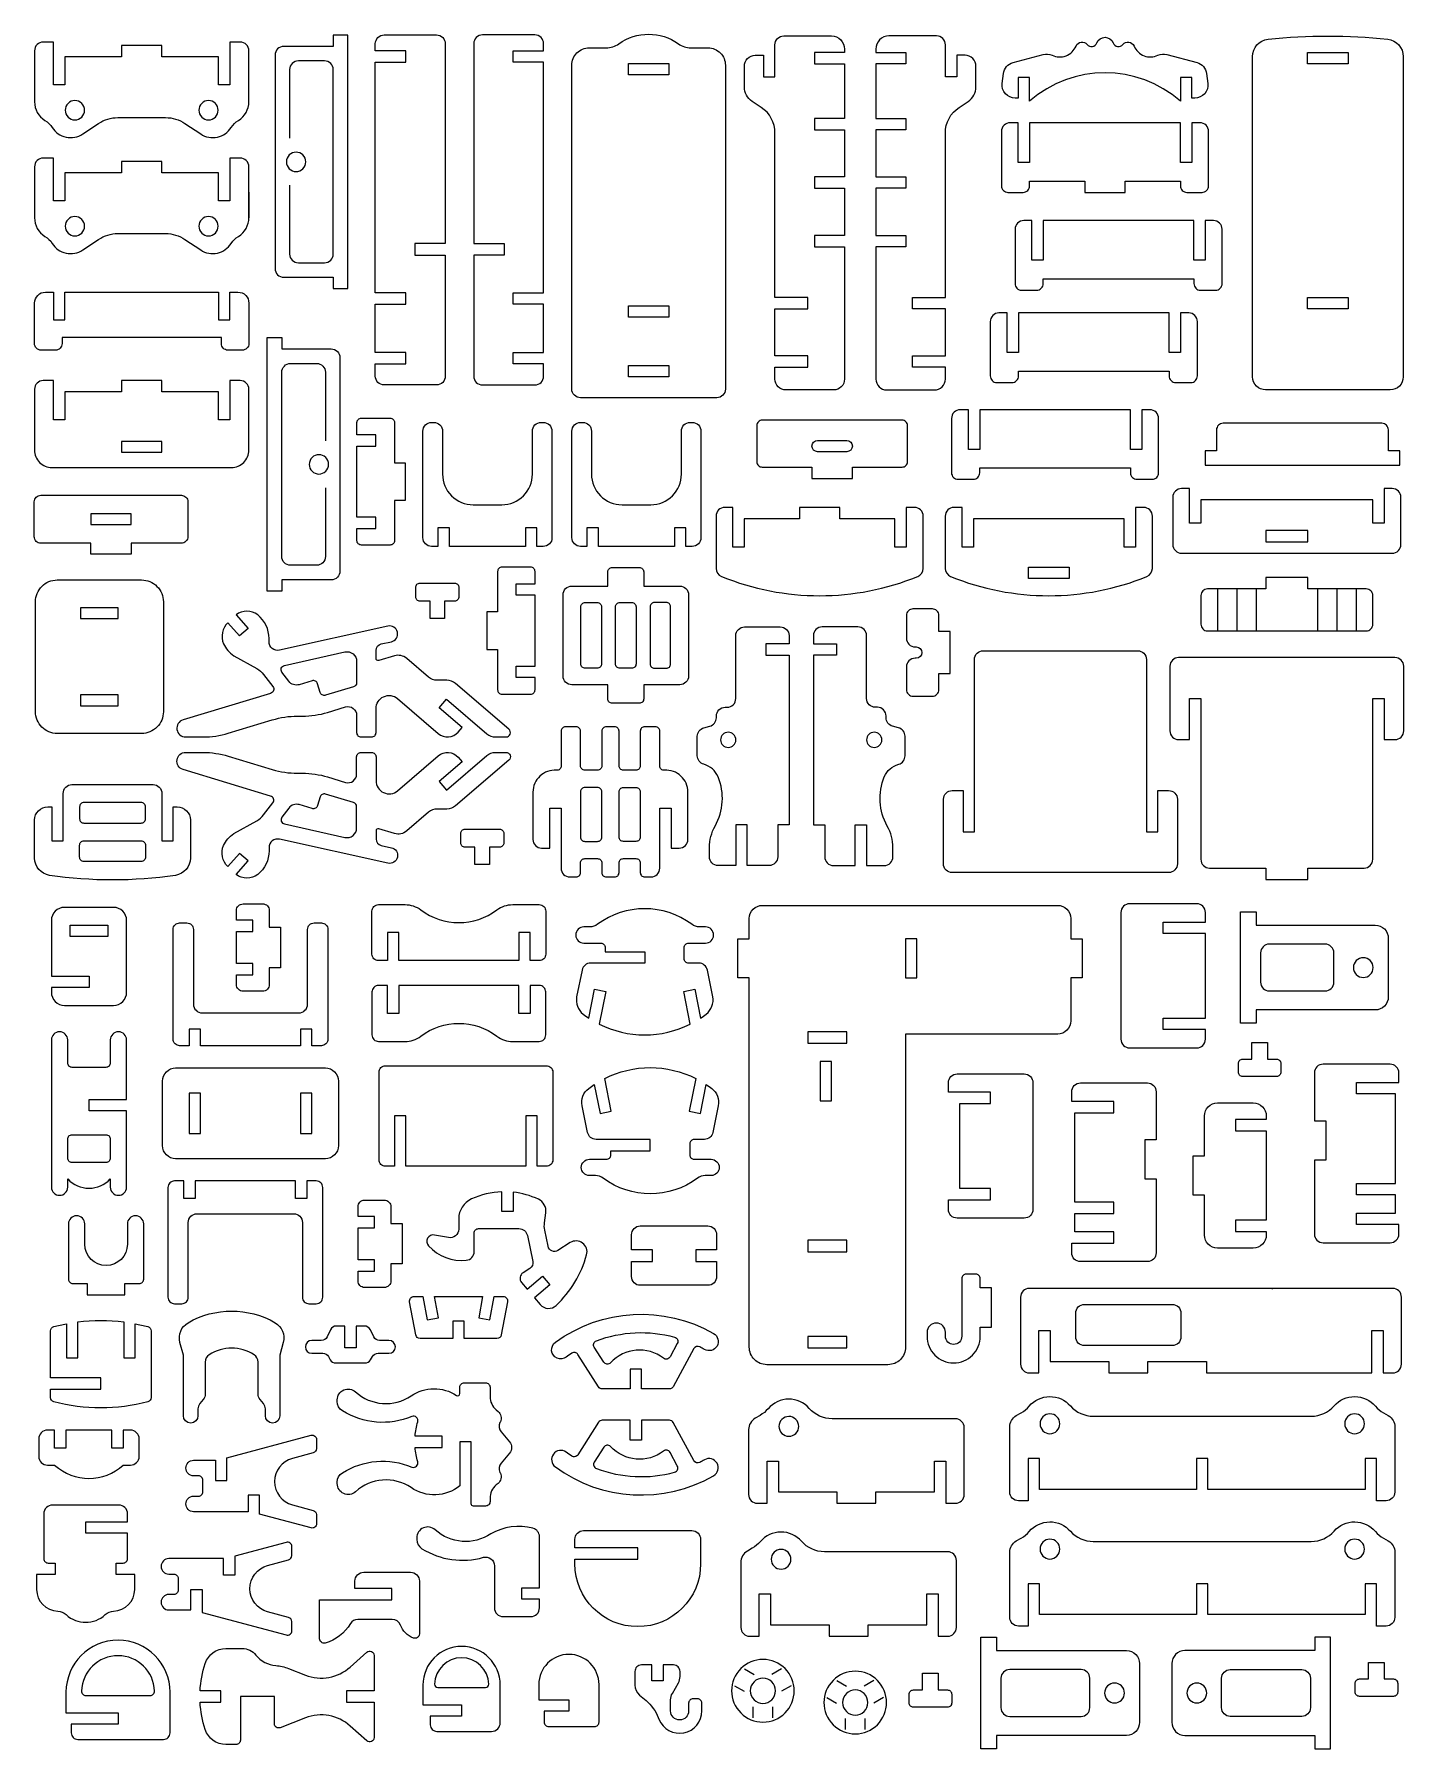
# Model space of a CAD drawing. Extents: x 658.3 to 688.5, y 0.5 to 38.3.
import ezdxf

# ---------------------------------------------------------------- set-up
doc = ezdxf.new("R2010")
doc.units = 0
doc.header["$MEASUREMENT"] = 0
doc.layers.get('DEFPOINTS').update_dxf_attribs({"color": 1, "linetype": 'CONTINUOUS'})
doc.layers.add('KONTUR', color=20, linetype='CONTINUOUS')

msp = doc.modelspace()

# ---------------------------------------------------------------- linework, layer by layer
at = {"layer": 'DEFPOINTS'}
msp.add_lwpolyline([(658.712, 28.742), (662.67, 28.742, 0.414214), (663.054, 29.127), (663.054, 30.467, 0.414214), (662.862, 30.66), (662.635, 30.66), (662.635, 29.797), (662.385, 29.797), (662.385, 30.41), (661.135, 30.41), (661.135, 30.66), (660.247, 30.66), (660.247, 30.41), (658.997, 30.41), (658.997, 29.797), (658.747, 29.797), (658.747, 30.66), (658.519, 30.66, 0.414214), (658.327, 30.467), (658.327, 29.127, 0.414214)], format="xyb", close=True, dxfattribs=at)
at = {"layer": 'KONTUR'}
for points in [[(663.632, 37.834), (663.632, 33.129, 0.414214), (663.825, 32.936), (664.915, 32.936), (664.915, 32.686), (665.236, 32.686), (665.236, 38.277), (664.915, 38.277), (664.915, 38.027), (663.825, 38.027, 0.414214)], [(665.843, 32.591), (665.843, 37.681), (666.512, 37.681), (666.512, 37.931), (665.843, 37.931), (665.843, 38.086, -0.414214), (666.036, 38.278), (667.193, 38.278, -0.414214), (667.385, 38.086), (667.385, 33.678), (666.716, 33.678), (666.716, 33.428), (667.385, 33.428), (667.385, 30.756, -0.414214), (667.193, 30.564), (666.036, 30.564, -0.414214), (665.843, 30.756), (665.843, 31.027), (666.512, 31.027), (666.512, 31.277), (665.843, 31.277), (665.843, 32.341), (666.512, 32.341), (666.512, 32.591)], [(669.554, 32.591), (669.554, 37.681), (668.885, 37.681), (668.885, 37.931), (669.554, 37.931), (669.554, 38.086, 0.414214), (669.362, 38.278), (668.205, 38.278, 0.414214), (668.012, 38.086), (668.012, 33.678), (668.681, 33.678), (668.681, 33.428), (668.012, 33.428), (668.012, 30.756, 0.414214), (668.205, 30.564), (669.362, 30.564, 0.414214), (669.554, 30.756), (669.554, 31.027), (668.885, 31.027), (668.885, 31.277), (669.554, 31.277), (669.554, 32.341), (668.885, 32.341), (668.885, 32.591)], [(670.368, 30.282, -0.414214), (670.175, 30.474), (670.175, 37.612, -0.414214), (670.56, 37.996), (670.934, 37.996, 0.155074), (671.212, 38.085, -0.31779), (672.527, 38.085, 0.155074), (672.804, 37.996), (673.179, 37.996, -0.414214), (673.563, 37.612), (673.563, 30.474, -0.414214), (673.371, 30.282)], [(674.407, 37.83), (674.406, 37.357), (674.656, 37.357), (674.656, 38.063, -0.414214), (674.849, 38.256), (675.902, 38.256, -0.414214), (676.19, 37.967), (676.19, 37.889), (675.531, 37.889), (675.531, 37.639), (676.19, 37.639), (676.19, 36.438), (675.531, 36.438), (675.531, 36.188), (676.19, 36.188), (676.19, 35.15), (675.531, 35.15), (675.531, 34.9), (676.19, 34.9), (676.19, 33.861), (675.531, 33.861), (675.531, 33.611), (676.19, 33.611), (676.19, 30.694, -0.414214), (675.95, 30.454), (674.897, 30.454, -0.414214), (674.656, 30.694), (674.656, 30.957), (675.379, 30.957), (675.379, 31.207), (674.656, 31.207), (674.656, 32.241), (675.379, 32.241), (675.379, 32.491), (674.656, 32.491), (674.656, 36.12, 0.252072), (674.354, 36.682), (674.155, 36.814, -0.252072), (673.982, 37.135), (673.982, 37.59, -0.414214), (674.222, 37.83)], [(678.664, 37.83), (678.665, 37.357), (678.415, 37.357), (678.415, 38.063, 0.414214), (678.222, 38.256), (677.169, 38.256, 0.414214), (676.881, 37.967), (676.881, 37.889), (677.54, 37.889), (677.54, 37.639), (676.881, 37.639), (676.881, 36.438), (677.54, 36.438), (677.54, 36.188), (676.881, 36.188), (676.881, 35.15), (677.54, 35.15), (677.54, 34.9), (676.881, 34.9), (676.881, 33.861), (677.54, 33.861), (677.54, 33.611), (676.881, 33.611), (676.881, 30.694, 0.414214), (677.121, 30.454), (678.174, 30.454, 0.414214), (678.415, 30.694), (678.415, 30.957), (677.692, 30.957), (677.692, 31.207), (678.415, 31.207), (678.415, 32.241), (677.692, 32.241), (677.692, 32.491), (678.415, 32.491), (678.415, 36.12, -0.252072), (678.717, 36.682), (678.916, 36.814, 0.252072), (679.089, 37.135), (679.089, 37.59, 0.414214), (678.849, 37.83)], [(681.756, 38.103, -0.687577), (682.115, 38.103, 0.578369), (682.329, 38.069, -0.567962), (682.575, 38.034, 0.425793), (683.103, 37.83, -0.176453), (683.3, 37.847), (683.964, 37.669, -0.304748), (684.175, 37.427), (684.203, 37.211, -0.451549), (683.917, 36.886), (683.847, 36.886), (683.847, 37.34), (683.597, 37.34), (683.597, 36.82, 0.37485), (680.273, 36.82), (680.273, 37.34), (680.023, 37.34), (680.023, 36.886), (679.954, 36.886, -0.451549), (679.667, 37.211), (679.695, 37.427, -0.304748), (679.906, 37.669), (680.57, 37.847, -0.176453), (680.767, 37.83, 0.425793), (681.296, 38.034, -0.567962), (681.541, 38.069, 0.578369)], [(685.477, 30.454, -0.414214), (685.188, 30.742), (685.188, 37.801, -0.382343), (685.531, 38.183, -0.055069), (688.169, 38.183, -0.382343), (688.511, 37.801), (688.511, 30.742, -0.414214), (688.223, 30.454)], [(661.643, 36.328), (661.992, 36.096, 0.422185), (662.665, 36.24, -0.11659), (662.823, 36.395, 0.261966), (663.054, 36.806), (663.054, 37.929, 0.414214), (662.862, 38.122), (662.635, 38.122), (662.635, 37.182), (662.385, 37.182), (662.385, 37.794), (661.135, 37.794), (661.135, 38.044), (660.247, 38.044), (660.247, 37.794), (658.997, 37.794), (658.997, 37.182), (658.747, 37.182), (658.747, 38.122), (658.519, 38.122, 0.414214), (658.327, 37.929), (658.327, 36.806, 0.261966), (658.558, 36.395, -0.11659), (658.716, 36.24, 0.422185), (659.39, 36.096), (659.738, 36.328, -0.147995), (660.165, 36.457), (661.217, 36.457, -0.147995)], [(659.217, 36.833, 0.414214), (659.004, 36.619, 0.414214), (659.217, 36.406, 0.414214), (659.431, 36.619, 0.414214)], [(662.164, 36.833, 0.414214), (661.951, 36.619, 0.414214), (662.164, 36.406, 0.414214), (662.377, 36.619, 0.414214)], [(680.023, 35.469), (680.023, 36.343), (679.844, 36.343, 0.414214), (679.651, 36.151), (679.651, 34.953, 0.414214), (679.795, 34.809), (680.129, 34.809, 0.414214), (680.273, 34.953), (680.273, 35.059), (681.489, 35.059), (681.489, 34.809), (682.381, 34.809), (682.381, 35.059), (683.597, 35.059), (683.597, 34.953, 0.414214), (683.741, 34.809), (684.075, 34.809, 0.414214), (684.219, 34.953), (684.219, 36.151, 0.414214), (684.027, 36.343), (683.847, 36.343), (683.847, 35.469), (683.597, 35.469), (683.597, 36.343), (680.273, 36.343), (680.273, 35.469)], [(661.643, 33.772), (661.992, 33.539, 0.422185), (662.665, 33.684, -0.11659), (662.823, 33.839, 0.261966), (663.054, 34.25), (663.054, 35.373, 0.414214), (662.862, 35.565), (662.635, 35.565), (662.635, 34.625), (662.385, 34.625), (662.385, 35.238), (661.135, 35.238), (661.135, 35.488), (660.247, 35.488), (660.247, 35.238), (658.997, 35.238), (658.997, 34.625), (658.747, 34.625), (658.747, 35.565), (658.519, 35.565, 0.414214), (658.327, 35.373), (658.327, 34.25, 0.261966), (658.558, 33.839, -0.11659), (658.716, 33.684, 0.422185), (659.39, 33.539), (659.738, 33.772, -0.147995), (660.165, 33.901), (661.217, 33.901, -0.147995)], [(664.095, 35.695, 0.414214), (663.882, 35.482, 0.414214), (664.095, 35.268, 0.414214), (664.309, 35.482, 0.414214)], [(659.217, 34.276, 0.414214), (659.004, 34.063, 0.414214), (659.217, 33.85, 0.414214), (659.431, 34.063, 0.414214)], [(662.164, 34.276, 0.414214), (661.951, 34.063, 0.414214), (662.164, 33.85, 0.414214), (662.377, 34.063, 0.414214)], [(680.323, 33.312), (680.323, 34.186), (680.143, 34.186, 0.414214), (679.95, 33.994), (679.95, 32.797, 0.414214), (680.095, 32.652), (680.428, 32.652, 0.414214), (680.573, 32.797), (680.573, 32.902), (683.896, 32.902), (683.896, 32.797, 0.414214), (684.04, 32.652), (684.374, 32.652, 0.414214), (684.518, 32.797), (684.518, 33.994, 0.414214), (684.326, 34.186), (684.146, 34.186), (684.146, 33.312), (683.896, 33.312), (683.896, 34.186), (680.573, 34.186), (680.573, 33.312)], [(658.79, 31.33), (658.471, 31.33, -0.414214), (658.327, 31.475), (658.327, 32.368, -0.414214), (658.567, 32.609), (658.747, 32.609), (658.747, 31.996), (658.997, 31.996), (658.997, 32.609), (662.385, 32.609), (662.385, 31.996), (662.635, 31.996), (662.635, 32.609), (662.814, 32.609, -0.414214), (663.054, 32.368), (663.054, 31.475, -0.414214), (662.91, 31.33), (662.591, 31.33, -0.414214), (662.447, 31.475), (662.447, 31.607), (658.934, 31.607), (658.934, 31.475, -0.414214)], [(679.777, 31.276), (679.777, 32.15), (679.597, 32.15, 0.414214), (679.405, 31.958), (679.405, 30.761, 0.414214), (679.549, 30.616), (679.883, 30.616, 0.414214), (680.027, 30.761), (680.027, 30.866), (683.35, 30.866), (683.35, 30.761, 0.414214), (683.494, 30.616), (683.828, 30.616, 0.414214), (683.973, 30.761), (683.973, 31.958, 0.414214), (683.78, 32.15), (683.6, 32.15), (683.6, 31.276), (683.35, 31.276), (683.35, 32.15), (680.027, 32.15), (680.027, 31.276)], [(665.062, 31.165), (665.062, 26.46, -0.414214), (664.87, 26.267), (663.78, 26.267), (663.78, 26.017), (663.459, 26.017), (663.459, 31.608), (663.78, 31.608), (663.78, 31.358), (664.87, 31.358, -0.414214)], [(678.922, 29.143), (678.922, 30.018), (678.742, 30.018, 0.414214), (678.55, 29.825), (678.55, 28.628, 0.414214), (678.694, 28.484), (679.028, 28.484, 0.414214), (679.172, 28.628), (679.172, 28.734), (682.495, 28.734), (682.495, 28.628, 0.414214), (682.64, 28.484), (682.974, 28.484, 0.414214), (683.118, 28.628), (683.118, 29.825, 0.414214), (682.925, 30.018), (682.745, 30.018), (682.745, 29.143), (682.495, 29.143), (682.495, 30.018), (679.172, 30.018), (679.172, 29.143)], [(665.438, 29.215), (665.851, 29.215), (665.851, 29.465), (665.438, 29.465), (665.438, 29.736, -0.414214), (665.535, 29.832), (666.168, 29.832, -0.414214), (666.264, 29.736), (666.264, 28.849), (666.502, 28.849), (666.502, 28.017), (666.264, 28.017), (666.264, 27.13, -0.414214), (666.168, 27.034), (665.535, 27.034, -0.414214), (665.438, 27.13), (665.438, 27.401), (665.851, 27.401), (665.851, 27.651), (665.438, 27.651)], [(666.893, 29.547, -0.414214), (667.085, 29.739), (667.133, 29.739, -0.414214), (667.325, 29.547), (667.325, 28.597, 0.414214), (667.998, 27.924), (668.634, 27.924, 0.414214), (669.307, 28.597), (669.307, 29.547, -0.414214), (669.499, 29.739), (669.547, 29.739, -0.414214), (669.739, 29.547), (669.739, 27.197, -0.414214), (669.547, 27.004), (669.407, 27.004), (669.407, 27.417), (669.157, 27.417), (669.157, 27.004), (667.475, 27.004), (667.475, 27.417), (667.225, 27.417), (667.225, 27.004), (667.085, 27.004, -0.414214), (666.893, 27.197)], [(670.178, 29.547, -0.414214), (670.37, 29.739), (670.418, 29.739, -0.414214), (670.61, 29.547), (670.61, 28.597, 0.414214), (671.283, 27.924), (671.919, 27.924, 0.414214), (672.592, 28.597), (672.592, 29.547, -0.414214), (672.784, 29.739), (672.832, 29.739, -0.414214), (673.024, 29.547), (673.024, 27.197, -0.414214), (672.832, 27.004), (672.692, 27.004), (672.692, 27.417), (672.442, 27.417), (672.442, 27.004), (670.761, 27.004), (670.761, 27.417), (670.511, 27.417), (670.511, 27.004), (670.37, 27.004, -0.414214), (670.178, 27.197)], [(674.256, 28.868, 0.414214), (674.371, 28.753), (675.471, 28.753), (675.471, 28.503), (676.364, 28.503), (676.364, 28.753), (677.464, 28.753, 0.414214), (677.579, 28.868), (677.579, 29.672, 0.414214), (677.464, 29.787), (674.371, 29.787, 0.414214), (674.256, 29.672)], [(684.394, 29.111), (684.144, 29.111), (684.144, 28.794), (688.435, 28.794), (688.435, 29.111), (688.185, 29.111), (688.185, 29.573, 0.414214), (688.04, 29.718), (684.538, 29.718, 0.414214), (684.394, 29.573)], [(675.596, 29.342), (676.239, 29.342, -1), (676.239, 29.092), (675.596, 29.092, -1)], [(664.599, 29.026, 0.414214), (664.386, 28.813, 0.414214), (664.599, 28.599, 0.414214), (664.812, 28.813, 0.414214)], [(660.459, 26.836), (659.571, 26.836), (659.571, 27.074), (658.466, 27.074, -0.414214), (658.321, 27.218), (658.321, 27.987, -0.414214), (658.466, 28.131), (661.565, 28.131, -0.414214), (661.709, 27.987), (661.709, 27.218, -0.414214), (661.565, 27.074), (660.459, 27.074)], [(683.623, 26.855), (688.27, 26.855, 0.414214), (688.462, 27.047), (688.462, 28.086, 0.414214), (688.27, 28.278), (688.091, 28.278), (688.091, 27.515), (687.841, 27.515), (687.841, 28.028), (684.051, 28.028), (684.051, 27.515), (683.801, 27.515), (683.801, 28.278), (683.623, 28.278, 0.414214), (683.43, 28.086), (683.43, 27.047, 0.414214)], [(676.087, 27.615), (676.087, 27.865), (675.194, 27.865), (675.194, 27.615), (673.979, 27.615), (673.979, 26.991), (673.729, 26.991), (673.729, 27.865), (673.549, 27.865, 0.414214), (673.357, 27.673), (673.357, 26.52, 0.305092), (673.477, 26.341, 0.195594), (677.805, 26.341, 0.305092), (677.925, 26.52), (677.925, 27.673, 0.414214), (677.732, 27.865), (677.552, 27.865), (677.552, 26.991), (677.302, 26.991), (677.302, 27.615)], [(678.531, 26.341, 0.195594), (682.86, 26.341, 0.305092), (682.979, 26.52), (682.979, 27.673, 0.414214), (682.787, 27.865), (682.607, 27.865), (682.607, 26.991), (682.357, 26.991), (682.357, 27.615), (679.034, 27.615), (679.034, 26.991), (678.784, 26.991), (678.784, 27.865), (678.604, 27.865, 0.414214), (678.412, 27.673), (678.412, 26.52, 0.305092)], [(669.365, 25.928), (668.952, 25.928), (668.952, 26.178), (669.365, 26.178), (669.365, 26.449, 0.414214), (669.269, 26.545), (668.636, 26.545, 0.414214), (668.539, 26.449), (668.539, 25.562), (668.302, 25.562), (668.302, 24.73), (668.539, 24.73), (668.539, 23.843, 0.414214), (668.636, 23.747), (669.269, 23.747, 0.414214), (669.365, 23.843), (669.365, 24.113), (668.952, 24.113), (668.952, 24.363), (669.365, 24.363)], [(671.068, 23.545, -0.414214), (670.972, 23.641), (670.972, 23.954), (670.175, 23.954, -0.414214), (669.983, 24.147), (669.983, 25.938, -0.414214), (670.175, 26.131), (670.972, 26.131), (670.972, 26.444, -0.414214), (671.068, 26.54), (671.664, 26.54, -0.414214), (671.761, 26.444), (671.761, 26.131), (672.558, 26.131, -0.414214), (672.75, 25.938), (672.75, 24.147, -0.414214), (672.558, 23.954), (671.761, 23.954), (671.761, 23.641, -0.414214), (671.664, 23.545)], [(660.687, 26.264, -0.414214), (661.168, 25.784), (661.168, 23.36, -0.414214), (660.687, 22.879), (658.828, 22.879, -0.414214), (658.347, 23.36), (658.347, 25.784, -0.414214), (658.828, 26.264)], [(667.37, 25.797), (667.37, 25.414), (667.049, 25.414), (667.049, 25.797), (666.83, 25.797, -0.414214), (666.733, 25.893), (666.733, 26.1, -0.414214), (666.83, 26.197), (667.59, 26.197, -0.414214), (667.686, 26.1), (667.686, 25.893, -0.414214), (667.59, 25.797)], [(687.697, 25.143, 0.414214), (687.841, 25.287), (687.841, 25.923, 0.414214), (687.697, 26.067), (686.41, 26.067), (686.41, 26.317), (685.482, 26.317), (685.482, 26.067), (684.195, 26.067, 0.414214), (684.051, 25.923), (684.051, 25.287, 0.414214), (684.195, 25.143)], [(670.376, 25.672, -0.414214), (670.473, 25.768), (670.733, 25.768, -0.414214), (670.829, 25.672), (670.829, 24.413, -0.414214), (670.733, 24.317), (670.473, 24.317, -0.414214), (670.376, 24.413)], [(671.14, 24.413), (671.14, 25.672, -0.414214), (671.236, 25.768), (671.496, 25.768, -0.414214), (671.593, 25.672), (671.593, 24.413, -0.414214), (671.496, 24.317), (671.236, 24.317, -0.414214)], [(672.356, 25.672, 0.414214), (672.26, 25.768), (672, 25.768, 0.414214), (671.904, 25.672), (671.904, 24.413, 0.414214), (672, 24.317), (672.26, 24.317, 0.414214), (672.356, 24.413)], [(663.498, 24.972, 0.224783), (663.251, 25.496, 0.332024), (662.771, 25.496), (663.036, 25.196), (662.849, 25.03), (662.592, 25.321, 0.318462), (662.496, 24.856, 0.133666), (662.72, 24.593), (663.229, 24.312, -0.10459), (663.38, 24.182), (663.583, 23.915, -0.522753), (663.534, 23.765), (661.604, 23.18, 0.862777), (661.659, 22.803), (662.042, 22.803, 0.073666), (662.599, 22.886), (663.57, 23.18, -0.073666), (664.127, 23.263), (664.232, 23.263, 0.073666), (664.79, 23.345), (665.183, 23.464, -0.503235), (665.431, 23.28), (665.431, 22.9, 0.414214), (665.527, 22.803), (665.761, 22.803, 0.414214), (665.858, 22.9), (665.858, 23.429, -0.640772), (666.334, 23.648), (667.232, 22.878, 0.414214), (667.668, 22.911), (667.756, 23.014), (667.252, 23.446), (667.415, 23.636), (668.305, 22.873, 0.179039), (668.492, 22.803), (668.725, 22.803, 0.696297), (668.787, 22.973), (667.608, 23.984, 0.179039), (667.42, 24.053), (667.204, 24.053, -0.179039), (667.016, 24.122), (666.535, 24.534, 0.256082), (666.264, 24.591), (665.92, 24.487, -0.503235), (665.858, 24.533), (665.858, 24.713, -0.35181), (665.971, 24.853), (666.198, 24.904, 1), (666.122, 25.246), (663.732, 24.717, -0.479498), (663.498, 24.905)], [(677.748, 24.539, 0.414214), (677.556, 24.347), (677.556, 23.847, 0.414214), (677.7, 23.702), (678.127, 23.702, 0.414214), (678.271, 23.847), (678.271, 24.201), (678.521, 24.201), (678.521, 25.128), (678.271, 25.128), (678.271, 25.482, 0.414214), (678.127, 25.627), (677.7, 25.627, 0.414214), (677.556, 25.482), (677.556, 24.982, 0.414214), (677.748, 24.789), (677.77, 24.789, -1), (677.77, 24.539)], [(672.944, 22.82, -0.339454), (673.087, 23.005), (673.221, 23.041, 0.339454), (673.364, 23.227), (673.364, 23.265, -0.414214), (673.556, 23.457), (673.6, 23.457, 0.414214), (673.793, 23.649), (673.793, 25.037, -0.414214), (673.985, 25.229), (674.774, 25.229, -0.414214), (674.966, 25.037), (674.966, 24.859), (674.453, 24.859), (674.453, 24.609), (674.966, 24.609), (674.966, 20.87), (674.716, 20.87), (674.716, 20.162, -0.414214), (674.524, 19.969), (674.043, 19.969), (674.043, 20.87), (673.793, 20.87), (673.793, 19.969), (673.404, 19.969, -0.414214), (673.211, 20.162), (673.211, 20.367, -0.129433), (673.336, 20.84, 0.231132), (673.402, 21.923, 0.231026), (673.085, 22.202, -0.33747), (672.944, 22.388)], [(677.526, 22.82, 0.339454), (677.383, 23.005), (677.249, 23.041, -0.339454), (677.106, 23.227), (677.106, 23.265, 0.414214), (676.914, 23.457), (676.87, 23.457, -0.414214), (676.677, 23.649), (676.677, 25.037, 0.414214), (676.485, 25.229), (675.696, 25.229, 0.414214), (675.504, 25.037), (675.504, 24.859), (676.017, 24.859), (676.017, 24.609), (675.504, 24.609), (675.504, 20.87), (675.754, 20.87), (675.754, 20.162, 0.414214), (675.946, 19.969), (676.427, 19.969), (676.427, 20.87), (676.677, 20.87), (676.677, 19.969), (677.066, 19.969, 0.414214), (677.259, 20.162), (677.259, 20.367, 0.129433), (677.134, 20.84, -0.231132), (677.068, 21.923, -0.231026), (677.385, 22.202, 0.33747), (677.526, 22.388)], [(663.839, 24.382), (665.174, 24.677, -0.479498), (665.431, 24.471), (665.431, 24.001, -0.330464), (665.362, 23.909), (664.747, 23.722, -0.414214), (664.627, 23.786), (664.569, 23.978, 0.414214), (664.449, 24.042), (664.165, 23.956, -0.313411), (663.936, 24.03), (663.784, 24.23, -0.547347)], [(683.53, 21.431), (683.53, 20.007, -0.414214), (683.338, 19.814), (678.566, 19.814, -0.414214), (678.373, 20.007), (678.373, 21.431, -0.414214), (678.566, 21.623), (678.806, 21.623), (678.806, 20.715), (679.056, 20.715), (679.056, 24.512, -0.414214), (679.249, 24.704), (682.655, 24.704, -0.414214), (682.847, 24.512), (682.847, 20.715), (683.097, 20.715), (683.097, 21.623), (683.338, 21.623, -0.414214)], [(686.408, 19.663), (686.408, 19.913), (687.647, 19.913, 0.414214), (687.84, 20.106), (687.84, 23.653), (688.09, 23.653), (688.09, 22.745), (688.33, 22.745, 0.414214), (688.523, 22.937), (688.523, 24.361, 0.414214), (688.33, 24.553), (683.558, 24.553, 0.414214), (683.366, 24.361), (683.366, 22.937, 0.414214), (683.558, 22.745), (683.799, 22.745), (683.799, 23.653), (684.049, 23.653), (684.049, 20.106, 0.414214), (684.241, 19.913), (685.481, 19.913), (685.481, 19.663)], [(670.465, 22.07, -0.414214), (670.369, 22.166), (670.369, 22.933, 0.414214), (670.273, 23.029), (670.036, 23.029, 0.414214), (669.94, 22.933), (669.94, 22.164, -0.437062), (669.837, 22.068, 0.437062), (669.319, 21.589), (669.319, 20.546, 0.414214), (669.511, 20.354), (669.69, 20.354), (669.69, 21.236), (669.94, 21.236), (669.94, 19.909, 0.414214), (670.132, 19.717), (670.273, 19.717, 0.414214), (670.369, 19.813), (670.369, 20.026, -0.414214), (670.465, 20.122), (670.742, 20.122, -0.414214), (670.839, 20.026), (670.839, 19.813, 0.414214), (670.935, 19.717), (671.122, 19.717, 0.414214), (671.218, 19.813), (671.218, 20.026, -0.414214), (671.314, 20.122), (671.591, 20.122, -0.414214), (671.687, 20.026), (671.687, 19.813, 0.414214), (671.784, 19.717), (671.924, 19.717, 0.414214), (672.116, 19.909), (672.116, 21.236), (672.366, 21.236), (672.366, 20.354), (672.546, 20.354, 0.414214), (672.738, 20.546), (672.738, 21.589, 0.437062), (672.22, 22.068, -0.437062), (672.116, 22.164), (672.116, 22.933, 0.414214), (672.02, 23.029), (671.784, 23.029, 0.414214), (671.687, 22.933), (671.687, 22.166, -0.414214), (671.591, 22.07), (671.314, 22.07, -0.414214), (671.218, 22.166), (671.218, 22.933, 0.414214), (671.122, 23.029), (670.935, 23.029, 0.414214), (670.839, 22.933), (670.839, 22.166, -0.414214), (670.742, 22.07)], [(673.625, 22.907, 0.414214), (673.457, 22.74, 0.414214), (673.625, 22.572, 0.414214), (673.793, 22.74, 0.414214)], [(676.845, 22.907, 0.414214), (676.677, 22.74, 0.414214), (676.845, 22.572, 0.414214), (677.013, 22.74, 0.414214)], [(663.498, 20.295, -0.224783), (663.251, 19.77, -0.332024), (662.771, 19.77), (663.036, 20.071), (662.849, 20.236), (662.592, 19.945, -0.318462), (662.496, 20.41, -0.133666), (662.72, 20.674), (663.229, 20.955, 0.10459), (663.38, 21.085), (663.583, 21.352, 0.522753), (663.534, 21.502), (661.604, 22.087, -0.862777), (661.659, 22.463), (662.042, 22.463, -0.073666), (662.599, 22.381), (663.57, 22.087, 0.073666), (664.127, 22.004), (664.232, 22.004, -0.073666), (664.79, 21.922), (665.183, 21.803, 0.503235), (665.431, 21.987), (665.431, 22.367, -0.414214), (665.527, 22.463), (665.761, 22.463, -0.414214), (665.858, 22.367), (665.858, 21.838, 0.640772), (666.334, 21.619), (667.232, 22.389, -0.414214), (667.668, 22.355), (667.756, 22.252), (667.252, 21.821), (667.415, 21.631), (668.305, 22.394, -0.179039), (668.492, 22.463), (668.725, 22.463, -0.696297), (668.787, 22.294), (667.608, 21.283, -0.179039), (667.42, 21.214), (667.204, 21.214, 0.179039), (667.016, 21.144), (666.535, 20.732, -0.256082), (666.264, 20.675), (665.92, 20.779, 0.503235), (665.858, 20.733), (665.858, 20.554, 0.35181), (665.971, 20.413), (666.198, 20.363, -1), (666.122, 20.021), (663.732, 20.549, 0.479498), (663.498, 20.362)], [(658.959, 20.512), (658.959, 21.559, -0.414214), (659.151, 21.752), (660.943, 21.752, -0.414214), (661.135, 21.559), (661.135, 20.512), (661.385, 20.512), (661.385, 21.262), (661.476, 21.262, -0.414214), (661.764, 20.973), (661.764, 20.133, -0.371951), (661.436, 19.753, -0.073339), (658.658, 19.753, -0.371951), (658.33, 20.133), (658.33, 20.973, -0.414214), (658.618, 21.262), (658.709, 21.262), (658.709, 20.512)], [(663.839, 20.885), (665.174, 20.589, 0.479498), (665.431, 20.796), (665.431, 21.266, 0.330464), (665.362, 21.358), (664.747, 21.545, 0.414214), (664.627, 21.48), (664.569, 21.289, -0.414214), (664.449, 21.225), (664.165, 21.311, 0.313411), (663.936, 21.236), (663.784, 21.037, 0.547347)], [(670.369, 20.597, 0.414214), (670.465, 20.501), (670.742, 20.501, 0.414214), (670.839, 20.597), (670.839, 21.594, 0.414214), (670.742, 21.69), (670.465, 21.69, 0.414214), (670.369, 21.594)], [(671.591, 21.69, -0.414214), (671.687, 21.594), (671.687, 20.597, -0.414214), (671.591, 20.501), (671.314, 20.501, -0.414214), (671.218, 20.597), (671.218, 21.594, -0.414214), (671.314, 21.69)], [(659.417, 21.358, 0.414214), (659.321, 21.262), (659.321, 21.002, 0.414214), (659.417, 20.905), (660.676, 20.905, 0.414214), (660.773, 21.002), (660.773, 21.262, 0.414214), (660.676, 21.358)], [(660.676, 20.059), (659.417, 20.059, -0.414214), (659.321, 20.155), (659.321, 20.416, -0.414214), (659.417, 20.512), (660.676, 20.512, -0.414214), (660.773, 20.416), (660.773, 20.155, -0.414214)], [(668.362, 20.372), (668.362, 19.989), (668.041, 19.989), (668.041, 20.372), (667.821, 20.372, -0.414214), (667.725, 20.468), (667.725, 20.675, -0.414214), (667.821, 20.771), (668.581, 20.771, -0.414214), (668.678, 20.675), (668.678, 20.468, -0.414214), (668.581, 20.372)], [(658.988, 16.887), (660.07, 16.887, 0.414214), (660.358, 17.176), (660.358, 18.758, 0.414214), (660.07, 19.046), (658.988, 19.046, 0.414214), (658.699, 18.758), (658.699, 17.531), (659.529, 17.531), (659.529, 17.281), (658.699, 17.281), (658.699, 17.176, 0.414214)], [(663.142, 17.809), (662.781, 17.809), (662.781, 18.514), (663.142, 18.514), (663.142, 18.764), (662.781, 18.764), (662.781, 18.98, -0.414214), (662.925, 19.124), (663.359, 19.124, -0.414214), (663.504, 18.98), (663.504, 18.607), (663.754, 18.607), (663.754, 17.716), (663.504, 17.716), (663.504, 17.343, -0.414214), (663.359, 17.198), (662.925, 17.198, -0.414214), (662.781, 17.343), (662.781, 17.559), (663.142, 17.559)], [(665.913, 19.107), (666.498, 19.107, -0.16263), (666.845, 18.992, 0.334097), (668.526, 18.992, -0.16263), (668.873, 19.107), (669.458, 19.107, -0.414214), (669.602, 18.963), (669.602, 18.017, -0.414214), (669.458, 17.873), (669.258, 17.873), (669.258, 18.49), (669.008, 18.49), (669.008, 17.873), (666.363, 17.873), (666.363, 18.49), (666.113, 18.49), (666.113, 17.873), (665.913, 17.873, -0.414214), (665.769, 18.017), (665.769, 18.963, -0.414214)], [(672.789, 16.475), (672.643, 17.196), (672.888, 17.246), (673.017, 16.608, 0.016944), (673.14, 16.695, 0.286808), (673.284, 17.077), (673.165, 17.664, 0.357001), (672.977, 17.818), (672.751, 17.818, -0.414214), (672.655, 17.914), (672.655, 18.161, -0.414214), (672.751, 18.258), (673.124, 18.258, 1), (673.124, 18.616), (672.994, 18.616, -0.161246), (672.822, 18.673, 0.331101), (670.745, 18.673, -0.161246), (670.573, 18.616), (670.443, 18.616, 1), (670.443, 18.258), (670.816, 18.258, -0.414214), (670.912, 18.161), (670.912, 18.068), (671.784, 18.068), (671.784, 17.818), (670.59, 17.818, 0.357001), (670.402, 17.664), (670.283, 17.077, 0.286808), (670.427, 16.695, 0.016944), (670.55, 16.608), (670.679, 17.246), (670.924, 17.196), (670.778, 16.475, 0.237707)], [(677.534, 9.351, -0.414214), (677.149, 8.966), (674.475, 8.966, -0.414214), (674.09, 9.351), (674.09, 17.491), (673.84, 17.491), (673.84, 18.355), (674.09, 18.355), (674.09, 18.802, -0.414214), (674.379, 19.09), (680.892, 19.09, -0.414214), (681.181, 18.802), (681.181, 18.355), (681.431, 18.355), (681.431, 17.491), (681.181, 17.491), (681.181, 16.543, -0.414214), (680.892, 16.255), (677.534, 16.255)], [(683.9, 16.603), (684.15, 16.603), (684.15, 18.473), (683.9, 18.473), (683.218, 18.473), (683.218, 18.723), (684.15, 18.723), (684.15, 18.935, 0.414214), (683.957, 19.127), (682.479, 19.127, 0.414214), (682.287, 18.935), (682.287, 16.141, 0.414214), (682.479, 15.948), (683.957, 15.948, 0.414214), (684.15, 16.141), (684.15, 16.353), (683.218, 16.353), (683.218, 16.603)], [(687.894, 16.785), (685.265, 16.785), (685.265, 16.491), (684.921, 16.491), (684.921, 18.948), (685.265, 18.948), (685.265, 18.655), (687.894, 18.655, -0.414214), (688.183, 18.366), (688.183, 17.074, -0.414214)], [(661.527, 15.998, -0.414214), (661.383, 16.142), (661.383, 18.561, -0.414214), (661.527, 18.705), (661.688, 18.705, -0.414214), (661.832, 18.561), (661.832, 16.913, 0.414214), (662.024, 16.721), (664.156, 16.721, 0.414214), (664.348, 16.913), (664.348, 18.561, -0.414214), (664.492, 18.705), (664.653, 18.705, -0.414214), (664.797, 18.561), (664.797, 16.142, -0.414214), (664.653, 15.998), (664.445, 15.998), (664.445, 16.359), (664.195, 16.359), (664.195, 15.998), (661.985, 15.998), (661.985, 16.359), (661.735, 16.359), (661.735, 15.998)], [(686.982, 17.396), (686.982, 18.044, 0.414214), (686.789, 18.236), (685.557, 18.236, 0.414214), (685.365, 18.044), (685.365, 17.396, 0.414214), (685.557, 17.204), (686.789, 17.204, 0.414214)], [(687.631, 17.938, 0.414214), (687.413, 17.72, 0.414214), (687.631, 17.502, 0.414214), (687.849, 17.72, 0.414214)], [(665.913, 16.091), (666.498, 16.091, 0.16263), (666.845, 16.207, -0.334097), (668.526, 16.207, 0.16263), (668.873, 16.091), (669.458, 16.091, 0.414214), (669.602, 16.236), (669.602, 17.182, 0.414214), (669.458, 17.326), (669.258, 17.326), (669.258, 16.709), (669.008, 16.709), (669.008, 17.326), (666.363, 17.326), (666.363, 16.709), (666.113, 16.709), (666.113, 17.326), (665.913, 17.326, 0.414214), (665.769, 17.182), (665.769, 16.236, 0.414214)], [(659.998, 16.125), (659.998, 15.617, -0.414214), (659.902, 15.52), (659.155, 15.52, -0.414214), (659.059, 15.617), (659.059, 16.125, 1), (658.699, 16.125), (658.699, 12.879, 1), (659.059, 12.879), (659.059, 13.059, 0.435619), (659.998, 13.059), (659.998, 12.879, 1), (660.358, 12.879), (660.358, 14.56), (659.529, 14.56), (659.529, 14.81), (660.358, 14.81), (660.358, 16.125, 1)], [(684.972, 15.703), (685.173, 15.703), (685.173, 16.069), (685.517, 16.069), (685.517, 15.703), (685.718, 15.703, -0.414214), (685.814, 15.607), (685.814, 15.416, -0.414214), (685.718, 15.32), (684.972, 15.32, -0.414214), (684.876, 15.416), (684.876, 15.607, -0.414214)], [(661.15, 15.219, -0.414214), (661.438, 15.508), (664.742, 15.508, -0.414214), (665.03, 15.219), (665.03, 13.794, -0.414214), (664.742, 13.505), (661.438, 13.505, -0.414214), (661.15, 13.794)], [(666.267, 14.448), (666.267, 13.34), (666.068, 13.34, -0.414214), (665.924, 13.484), (665.924, 15.412, -0.414214), (666.068, 15.556), (669.612, 15.556, -0.414214), (669.757, 15.412), (669.757, 13.484, -0.414214), (669.612, 13.34), (669.413, 13.34), (669.413, 14.448), (669.163, 14.448), (669.163, 13.34), (666.517, 13.34), (666.517, 14.448)], [(672.911, 15.275), (672.766, 14.554), (673.011, 14.505), (673.139, 15.143, -0.016944), (673.263, 15.055, -0.286808), (673.406, 14.673), (673.288, 14.086, -0.357001), (673.099, 13.932), (672.873, 13.932, 0.414214), (672.777, 13.836), (672.777, 13.589, 0.414214), (672.873, 13.493), (673.247, 13.493, -1), (673.247, 13.134), (673.117, 13.134, 0.161246), (672.945, 13.077, -0.331101), (670.867, 13.077, 0.161246), (670.695, 13.134), (670.565, 13.134, -1), (670.565, 13.493), (670.939, 13.493, 0.414214), (671.035, 13.589), (671.035, 13.682), (671.906, 13.682), (671.906, 13.932), (670.713, 13.932, -0.357001), (670.524, 14.086), (670.406, 14.673, -0.286808), (670.549, 15.055, -0.016944), (670.672, 15.143), (670.801, 14.505), (671.046, 14.554), (670.901, 15.275, -0.237707)], [(687.484, 12.71), (687.484, 12.96), (688.344, 12.96), (688.344, 14.935), (687.916, 14.935), (687.484, 14.935), (687.484, 15.185), (688.416, 15.185), (688.416, 15.398, 0.414214), (688.223, 15.59), (686.745, 15.59, 0.414214), (686.553, 15.398), (686.553, 14.339), (686.803, 14.339), (686.803, 13.475), (686.553, 13.475), (686.553, 11.845, 0.414214), (686.745, 11.653), (688.223, 11.653, 0.414214), (688.416, 11.845), (688.416, 12.058), (687.484, 12.058), (687.484, 12.308), (687.916, 12.308), (688.344, 12.308), (688.344, 12.71)], [(678.982, 12.85), (678.732, 12.85), (678.732, 14.72), (678.982, 14.72), (679.413, 14.72), (679.413, 14.97), (678.482, 14.97), (678.482, 15.182, -0.414214), (678.674, 15.375), (680.152, 15.375, -0.414214), (680.345, 15.182), (680.345, 12.388, -0.414214), (680.152, 12.196), (678.674, 12.196, -0.414214), (678.482, 12.388), (678.482, 12.6), (679.413, 12.6), (679.413, 12.85)], [(682.131, 12.295), (682.131, 12.545), (681.271, 12.545), (681.271, 14.521), (681.7, 14.521), (682.131, 14.521), (682.131, 14.771), (681.2, 14.771), (681.2, 14.983, -0.414214), (681.392, 15.176), (682.871, 15.176, -0.414214), (683.063, 14.983), (683.063, 13.924), (682.813, 13.924), (682.813, 13.06), (683.063, 13.06), (683.063, 11.431, -0.414214), (682.871, 11.238), (681.392, 11.238, -0.414214), (681.2, 11.431), (681.2, 11.643), (682.131, 11.643), (682.131, 11.893), (681.7, 11.893), (681.271, 11.893), (681.271, 12.295)], [(684.128, 14.448, -0.414214), (684.417, 14.737), (685.203, 14.737, -0.414214), (685.491, 14.448), (685.491, 14.37), (684.81, 14.37), (684.81, 14.12), (685.491, 14.12), (685.491, 12.151), (684.81, 12.151), (684.81, 11.901), (685.491, 11.901), (685.491, 11.823, -0.414214), (685.203, 11.535), (684.417, 11.535, -0.414214), (684.128, 11.823), (684.128, 12.704), (683.878, 12.704), (683.878, 13.568), (684.128, 13.568)], [(659.155, 13.424, -0.414214), (659.059, 13.52), (659.059, 13.939, -0.414214), (659.155, 14.036), (659.902, 14.036, -0.414214), (659.998, 13.939), (659.998, 13.52, -0.414214), (659.902, 13.424)], [(661.414, 13.017, 0.414214), (661.27, 12.873), (661.27, 10.453, 0.414214), (661.414, 10.309), (661.575, 10.309, 0.414214), (661.719, 10.453), (661.719, 12.102, -0.414214), (661.911, 12.294), (664.043, 12.294, -0.414214), (664.235, 12.102), (664.235, 10.453, 0.414214), (664.379, 10.309), (664.54, 10.309, 0.414214), (664.684, 10.453), (664.684, 12.873, 0.414214), (664.54, 13.017), (664.332, 13.017), (664.332, 12.627), (664.082, 12.627), (664.082, 13.017), (661.872, 13.017), (661.872, 12.627), (661.622, 12.627), (661.622, 13.017)], [(665.823, 11.279), (665.462, 11.279), (665.462, 11.984), (665.823, 11.984), (665.823, 12.234), (665.462, 12.234), (665.462, 12.45, -0.414214), (665.606, 12.594), (666.041, 12.594, -0.414214), (666.185, 12.45), (666.185, 12.076), (666.435, 12.076), (666.435, 11.186), (666.185, 11.186), (666.185, 10.812, -0.414214), (666.041, 10.668), (665.606, 10.668, -0.414214), (665.462, 10.812), (665.462, 11.029), (665.823, 11.029)], [(669.603, 12.314, 0.327736), (669.439, 12.613, 0.082502), (668.884, 12.768), (668.884, 12.346), (668.634, 12.346), (668.634, 12.777, 0.098873), (667.963, 12.619, 0.293434), (667.683, 12.182), (667.683, 11.954, -0.470319), (667.454, 11.766), (667.148, 11.824, 0.725517), (667.016, 11.583, 0.232505), (667.849, 11.268, 0.386628), (668.023, 11.46), (668.023, 11.869, -0.414214), (668.119, 11.965), (669.009, 11.965, -0.356602), (669.197, 11.811), (669.314, 11.238, -0.310333), (669.25, 11.087), (669.101, 10.992, 0.45464), (669.068, 10.777), (669.191, 10.632), (669.527, 10.916), (669.689, 10.726), (669.353, 10.441), (669.481, 10.291, 0.429009), (669.829, 10.271, 0.137809), (670.503, 11.39, 0.686905), (670.142, 11.656), (669.871, 11.483, -0.526329), (669.652, 11.576), (669.579, 11.934, -0.083534), (669.574, 12.094)], [(659.435, 11.62), (659.435, 12.068, 1), (659.075, 12.068), (659.075, 10.85, 0.414214), (659.171, 10.754), (659.49, 10.754), (659.49, 10.504), (660.319, 10.504), (660.319, 10.754), (660.638, 10.754, 0.414214), (660.734, 10.85), (660.734, 12.068, 1), (660.374, 12.068), (660.374, 11.62, -1)], [(673.177, 10.715), (671.686, 10.715, -0.414214), (671.494, 10.907), (671.494, 11.244), (671.953, 11.244), (671.953, 11.494), (671.494, 11.494), (671.494, 11.831, -0.414214), (671.686, 12.023), (673.177, 12.023, -0.414214), (673.369, 11.831), (673.369, 11.494), (672.91, 11.494), (672.91, 11.244), (673.369, 11.244), (673.369, 10.907, -0.414214)], [(678.417, 9.68, 1), (678.01, 9.68), (678.01, 9.592, 0.414214), (678.596, 9.006, 0.414214), (679.183, 9.592), (679.183, 9.796), (679.433, 9.796), (679.433, 10.66), (679.183, 10.66), (679.183, 10.864, 0.414214), (679.086, 10.96), (678.872, 10.96, 0.414214), (678.776, 10.864), (678.776, 9.592, -1), (678.417, 9.592)], [(682.017, 9.035), (682.017, 8.785), (682.881, 8.785), (682.881, 9.035), (684.171, 9.035), (684.171, 8.785), (686.598, 8.785), (687.818, 8.785), (687.818, 9.716), (688.068, 9.716), (688.068, 8.785), (688.28, 8.785, 0.414214), (688.473, 8.977), (688.473, 10.455, 0.414214), (688.28, 10.648), (680.265, 10.648, 0.414214), (680.073, 10.455), (680.073, 8.977, 0.414214), (680.265, 8.785), (680.477, 8.785), (680.477, 9.716), (680.727, 9.716), (680.727, 9.035)], [(668.621, 9.621, -0.361445), (668.526, 9.542), (667.804, 9.542), (667.804, 9.923), (667.554, 9.923), (667.554, 9.542), (666.831, 9.542, -0.361445), (666.736, 9.621), (666.6, 10.354, -0.469028), (666.695, 10.468), (666.894, 10.468), (666.989, 9.952), (667.235, 9.997), (667.148, 10.468), (668.209, 10.468), (668.122, 9.997), (668.368, 9.952), (668.464, 10.468), (668.662, 10.468, -0.469028), (668.757, 10.354)], [(683.418, 9.387), (681.48, 9.387, -0.414214), (681.288, 9.579), (681.288, 10.104, -0.414214), (681.48, 10.296), (683.418, 10.296, -0.414214), (683.61, 10.104), (683.61, 9.579, -0.414214)], [(658.681, 9.62), (658.681, 9.712, -0.339868), (658.752, 9.805, -0.017741), (659.031, 9.868), (659.031, 9.116), (659.281, 9.116), (659.281, 9.908, -0.063321), (660.296, 9.908), (660.296, 9.116), (660.546, 9.116), (660.546, 9.868, -0.017741), (660.825, 9.805, -0.339868), (660.896, 9.712), (660.896, 8.24, -0.339868), (660.825, 8.147, -0.130898), (658.752, 8.147, -0.339868), (658.681, 8.24), (658.681, 8.424), (659.789, 8.424), (659.789, 8.674), (658.681, 8.674)], [(661.714, 9.891, -0.267035), (663.634, 9.891, -0.33993), (663.814, 9.458), (663.738, 9.175), (663.738, 7.84, -1), (663.418, 7.84), (663.418, 7.989, 0.173888), (663.374, 8.111), (663.3, 8.201, -0.173888), (663.256, 8.323), (663.256, 9.023, 0.254451), (663.168, 9.184, 0.295226), (662.18, 9.184, 0.254451), (662.092, 9.023), (662.092, 8.323, -0.173888), (662.049, 8.201), (661.975, 8.111, 0.173888), (661.931, 7.989), (661.931, 7.84, -1), (661.61, 7.84), (661.61, 9.175), (661.535, 9.458, -0.33993)], [(669.813, 9.459, -0.296281), (673.303, 9.652, -1), (673.102, 9.301, 0.010719), (672.996, 9.359, 0.409028), (672.867, 9.319), (672.414, 8.481, -0.275451), (672.33, 8.431), (671.713, 8.431), (671.713, 8.865), (671.463, 8.865), (671.463, 8.431), (670.847, 8.431, -0.256138), (670.766, 8.475), (670.31, 9.189, 0.41701), (670.176, 9.218, 0.01351), (670.052, 9.132, -1)], [(664.808, 9.145), (664.848, 9.075, 0.267949), (664.973, 9.003), (665.614, 9.003, 0.267949), (665.738, 9.075), (665.779, 9.145, -0.267949), (665.904, 9.217), (666.144, 9.217, 1), (666.144, 9.499), (665.937, 9.499, -0.288239), (665.808, 9.58), (665.733, 9.735, 0.288239), (665.603, 9.817), (665.418, 9.817), (665.418, 9.335), (665.168, 9.335), (665.168, 9.817), (664.983, 9.817, 0.288239), (664.853, 9.735), (664.779, 9.58, -0.288239), (664.649, 9.499), (664.442, 9.499, 1), (664.442, 9.217), (664.683, 9.217, -0.267949)], [(672.444, 9.574, -0.483161), (672.503, 9.436), (672.342, 9.138, -0.46149), (672.199, 9.108, 0.387543), (671.031, 9.008, -0.491578), (670.88, 9.022), (670.67, 9.35, -0.476222), (670.717, 9.492, -0.158028)], [(668.372, 6.018), (668.372, 5.946, -0.414214), (668.276, 5.85), (668.006, 5.85, -0.414214), (667.958, 5.898), (667.958, 7.266), (667.708, 7.266), (667.708, 6.296, -0.33145), (666.633, 6.255, 0.343881), (665.405, 6.165, -0.650317), (665.003, 6.343), (665.003, 6.378, -0.258498), (665.116, 6.582, -0.242557), (666.65, 6.709, 0.631373), (666.779, 6.826, -0.05204), (666.72, 7.141), (667.316, 7.141), (667.316, 7.391), (666.72, 7.391, -0.05204), (666.779, 7.706, 0.631373), (666.65, 7.822, -0.242557), (665.116, 7.95, -0.258498), (665.003, 8.154), (665.003, 8.189, -0.650317), (665.405, 8.367, 0.343881), (666.633, 8.277, -0.303388), (667.634, 8.289, 0.595263), (667.708, 8.329), (667.708, 8.471, -0.414214), (667.804, 8.567), (668.276, 8.567, -0.414214), (668.372, 8.471), (668.372, 8.263, 0.222745), (668.511, 7.968), (668.549, 7.936, -0.341843), (668.6, 7.706), (668.592, 7.69, 0.29127), (668.618, 7.485), (668.802, 7.264, -0.360967), (668.802, 7.018), (668.618, 6.797, 0.29127), (668.592, 6.592), (668.6, 6.576, -0.341843), (668.549, 6.346), (668.511, 6.314, 0.222745)], [(676.02, 6.16), (676.02, 5.91), (676.884, 5.91), (676.884, 6.16), (678.174, 6.16), (678.174, 6.841), (678.424, 6.841), (678.424, 5.91), (678.637, 5.91, 0.414214), (678.829, 6.102), (678.829, 7.58, 0.414214), (678.637, 7.773), (675.919, 7.773, -0.215842), (675.414, 8.002, 0.457549), (674.505, 7.995, -0.085844), (674.329, 7.848), (674.22, 7.785, 0.267949), (674.076, 7.535), (674.076, 6.102, 0.414214), (674.268, 5.91), (674.481, 5.91), (674.481, 6.841), (674.731, 6.841), (674.731, 6.16)], [(680.026, 5.967, -0.414214), (679.833, 6.159), (679.833, 7.592, -0.267949), (679.977, 7.842), (680.086, 7.905, 0.085844), (680.263, 8.052, -0.457549), (681.171, 8.059, 0.215842), (681.677, 7.83), (686.482, 7.83, 0.215842), (686.988, 8.059, -0.457549), (687.897, 8.052, 0.085844), (688.073, 7.905), (688.182, 7.842, -0.267949), (688.326, 7.592), (688.326, 6.159, -0.414214), (688.134, 5.967), (687.921, 5.967), (687.921, 6.898), (687.671, 6.898), (687.671, 6.217), (684.205, 6.217), (684.205, 6.898), (683.955, 6.898), (683.955, 6.217), (680.488, 6.217), (680.488, 6.898), (680.238, 6.898), (680.238, 5.967)], [(669.813, 6.711, 0.296281), (673.303, 6.518, 1), (673.102, 6.869, -0.010719), (672.996, 6.811, -0.409028), (672.867, 6.851), (672.414, 7.689, 0.275451), (672.33, 7.739), (671.713, 7.739), (671.713, 7.305), (671.463, 7.305), (671.463, 7.739), (670.847, 7.739, 0.256138), (670.766, 7.695), (670.31, 6.981, -0.41701), (670.176, 6.952, -0.01351), (670.052, 7.038, 1)], [(674.962, 7.824, 0.414214), (674.744, 7.606, 0.414214), (674.962, 7.387, 0.414214), (675.181, 7.606, 0.414214)], [(680.72, 7.881, 0.414214), (680.502, 7.663, 0.414214), (680.72, 7.445, 0.414214), (680.938, 7.663, 0.414214)], [(687.439, 7.881, 0.414214), (687.221, 7.663, 0.414214), (687.439, 7.445, 0.414214), (687.657, 7.663, 0.414214)], [(658.612, 6.752), (658.77, 6.752, 0.389467), (660.285, 6.752), (660.443, 6.752, 0.414214), (660.635, 6.944), (660.635, 7.331, 0.414214), (660.443, 7.523), (660.285, 7.523), (660.285, 7.128), (660.035, 7.128), (660.035, 7.523), (659.02, 7.523), (659.02, 7.128), (658.77, 7.128), (658.77, 7.523), (658.612, 7.523, 0.414214), (658.42, 7.331), (658.42, 6.944, 0.414214)], [(662.32, 6.858), (662.32, 6.409), (662.57, 6.409), (662.57, 6.912), (664.425, 7.409, -0.493145), (664.546, 7.316), (664.546, 7.115, -0.339454), (664.475, 7.022), (664.013, 6.899, 0.767327), (664.013, 5.877), (664.475, 5.753, -0.339454), (664.546, 5.66), (664.546, 5.46, -0.493145), (664.425, 5.367), (663.288, 5.672), (663.288, 6.09), (663.038, 6.09), (663.038, 5.725), (661.836, 5.725, -1), (661.836, 6.068), (661.944, 6.068, 0.414214), (662.04, 6.164), (662.04, 6.419, 0.414214), (661.944, 6.515), (661.836, 6.515, -1), (661.836, 6.858)], [(672.444, 6.596, 0.483161), (672.503, 6.734), (672.342, 7.032, 0.46149), (672.199, 7.062, -0.387543), (671.031, 7.162, 0.491578), (670.88, 7.148), (670.67, 6.819, 0.476222), (670.717, 6.678, 0.158028)], [(659.024, 3.455, 0.390295), (659.886, 3.455, -0.179271), (660.072, 3.531, 0.404093), (660.536, 4.012), (660.536, 4.343), (660.128, 4.343), (660.128, 4.593), (660.282, 4.593, 0.414214), (660.378, 4.689), (660.378, 5.248), (659.455, 5.248), (659.455, 5.498), (660.378, 5.498), (660.378, 5.679, 0.414214), (660.185, 5.871), (658.725, 5.871, 0.414214), (658.532, 5.679), (658.532, 4.689, 0.414214), (658.628, 4.593), (658.782, 4.593), (658.782, 4.343), (658.374, 4.343), (658.374, 4.012, 0.404093), (658.838, 3.531, -0.179271)], [(669.271, 3.413, 0.414214), (669.463, 3.605), (669.463, 3.797), (669.072, 3.797), (669.072, 4.047), (669.463, 4.047), (669.463, 5.174, 0.342082), (669.319, 5.36, 0.194861), (668.388, 5.236, -0.343881), (667.16, 5.326, 0.650317), (666.759, 5.148), (666.759, 5.113, 0.258498), (666.872, 4.909, 0.212615), (668.225, 4.719, -0.498511), (668.47, 4.534), (668.47, 3.605, 0.414214), (668.662, 3.413)], [(671.63, 4.677), (671.63, 4.927), (670.243, 4.927), (670.243, 5.115, -0.414214), (670.435, 5.307), (672.824, 5.307, -0.414214), (673.017, 5.115), (673.017, 4.578, -1), (670.243, 4.578), (670.243, 4.677)], [(680.026, 3.205, -0.414214), (679.833, 3.397), (679.833, 4.83, -0.267949), (679.977, 5.08), (680.086, 5.143, 0.085844), (680.263, 5.289, -0.457549), (681.171, 5.297, 0.215842), (681.677, 5.068), (686.482, 5.068, 0.215842), (686.988, 5.297, -0.457549), (687.897, 5.289, 0.085844), (688.073, 5.143), (688.182, 5.08, -0.267949), (688.326, 4.83), (688.326, 3.397, -0.414214), (688.134, 3.205), (687.921, 3.205), (687.921, 4.136), (687.671, 4.136), (687.671, 3.455), (684.205, 3.455), (684.205, 4.136), (683.955, 4.136), (683.955, 3.455), (680.488, 3.455), (680.488, 4.136), (680.238, 4.136), (680.238, 3.205)], [(661.775, 3.558), (661.775, 4.007), (662.025, 4.007), (662.025, 3.504), (663.88, 3.007, 0.493145), (664.001, 3.1), (664.001, 3.301, 0.339454), (663.93, 3.394), (663.468, 3.517, -0.767327), (663.468, 4.539), (663.93, 4.663, 0.339454), (664.001, 4.756), (664.001, 4.956, 0.493145), (663.88, 5.049), (662.742, 4.744), (662.742, 4.326), (662.492, 4.326), (662.492, 4.691), (661.29, 4.691, 1), (661.29, 4.348), (661.399, 4.348, -0.414214), (661.495, 4.252), (661.495, 3.997, -0.414214), (661.399, 3.901), (661.29, 3.901, 1), (661.29, 3.558)], [(675.849, 3.23), (675.849, 2.98), (676.713, 2.98), (676.713, 3.23), (678.003, 3.23), (678.003, 3.912), (678.253, 3.912), (678.253, 2.98), (678.465, 2.98, 0.414214), (678.657, 3.173), (678.657, 4.651, 0.414214), (678.465, 4.843), (675.748, 4.843, -0.215842), (675.242, 5.072, 0.457549), (674.334, 5.065, -0.085844), (674.157, 4.918), (674.048, 4.855, 0.267949), (673.904, 4.605), (673.904, 3.173, 0.414214), (674.096, 2.98), (674.309, 2.98), (674.309, 3.912), (674.559, 3.912), (674.559, 3.23)], [(680.72, 5.119, 0.414214), (680.502, 4.901, 0.414214), (680.72, 4.682, 0.414214), (680.938, 4.901, 0.414214)], [(687.439, 5.119, 0.414214), (687.221, 4.901, 0.414214), (687.439, 4.682, 0.414214), (687.657, 4.901, 0.414214)], [(674.791, 4.894, 0.414214), (674.573, 4.676, 0.414214), (674.791, 4.458, 0.414214), (675.009, 4.676, 0.414214)], [(666.814, 3.029, -0.523785), (666.684, 2.939, -0.215477), (666.395, 3.227, 0.311559), (666.216, 3.351), (665.458, 3.351, 0.26463), (665.292, 3.257, -0.192172), (664.737, 2.83, -0.49737), (664.615, 2.923), (664.615, 3.785), (666.209, 3.785), (666.209, 4.035), (665.394, 4.035), (665.394, 4.197, -0.414214), (665.586, 4.389), (666.622, 4.389, -0.414214), (666.814, 4.197)], [(659.137, 0.848, 0.414214), (659.281, 0.704), (661.172, 0.704, 0.414214), (661.316, 0.848), (661.316, 1.745, 1), (659.021, 1.745), (659.021, 1.288), (660.169, 1.288), (660.169, 1.038), (659.137, 1.038)], [(665.815, 1.776), (665.21, 1.776), (665.21, 1.526), (665.815, 1.526), (665.815, 0.746, -0.647905), (665.655, 0.674), (665.29, 1, 0.282198), (664.301, 1.179), (663.747, 0.963, -0.527677), (663.616, 1.052), (663.616, 1.651), (662.866, 1.651), (662.866, 0.687, -0.414214), (662.77, 0.591), (662.548, 0.591, -0.324633), (662.091, 0.923, -0.065576), (661.978, 1.526), (662.439, 1.526), (662.439, 1.776), (661.978, 1.776, -0.065576), (662.091, 2.378, -0.324633), (662.548, 2.71), (662.906, 2.71, -0.228179), (663.207, 2.565, 0.208491), (663.649, 2.332, -0.074187), (663.926, 2.269), (664.301, 2.123, 0.282198), (665.29, 2.301), (665.655, 2.627, -0.647905), (665.815, 2.555)], [(666.894, 1.466), (667.746, 1.466), (667.746, 1.216), (667.055, 1.216), (667.055, 1.026, 0.414214), (667.2, 0.882), (668.406, 0.882, 0.414214), (668.598, 1.075), (668.598, 1.904, 1), (666.894, 1.904)], [(682.408, 0.794), (679.541, 0.794), (679.541, 0.5), (679.197, 0.5), (679.197, 2.957), (679.541, 2.957), (679.541, 2.663), (682.408, 2.663, -0.414214), (682.697, 2.375), (682.697, 1.082, -0.414214)], [(683.697, 0.794), (686.564, 0.794), (686.564, 0.5), (686.908, 0.5), (686.908, 2.957), (686.564, 2.957), (686.564, 2.663), (683.697, 2.663, 0.414214), (683.408, 2.375), (683.408, 1.082, 0.414214)], [(659.363, 1.77, 0.4236), (659.459, 1.671), (660.878, 1.671, 0.4236), (660.974, 1.77, 0.968558)], [(667.147, 1.924, 0.4236), (667.219, 1.85), (668.273, 1.85, 0.4236), (668.345, 1.924, 0.968558)], [(669.449, 1.575), (670.113, 1.575), (670.113, 1.325), (669.567, 1.325), (669.567, 1.087, 0.414214), (669.663, 0.991), (670.68, 0.991, 0.414214), (670.776, 1.087), (670.776, 1.916, 1), (669.449, 1.916)], [(672.084, 1.185), (672.098, 1.15, 0.825341), (673.045, 1.333), (673.045, 1.505, 0.414214), (672.948, 1.601), (672.849, 1.601, 0.414214), (672.753, 1.505), (672.753, 1.333, -1), (672.355, 1.333), (672.355, 1.576, -0.131652), (672.393, 1.72), (672.526, 1.949, 0.131652), (672.564, 2.093), (672.564, 2.202, 0.414214), (672.42, 2.346), (672.191, 2.346), (672.191, 1.994), (671.941, 1.994), (671.941, 2.346), (671.711, 2.346, 0.414214), (671.567, 2.202), (671.567, 1.903, 0.220517), (671.669, 1.683), (671.813, 1.561, -0.122252)], [(674.391, 2.468, 0.414214), (673.7, 1.777, 0.414214), (674.391, 1.086, 0.414214), (675.082, 1.777, 0.414214)], [(687.548, 2.037), (687.749, 2.037), (687.749, 2.403), (688.093, 2.403), (688.093, 2.037), (688.294, 2.037, -0.414214), (688.39, 1.941), (688.39, 1.75, -0.414214), (688.294, 1.654), (687.548, 1.654, -0.414214), (687.452, 1.75), (687.452, 1.941, -0.414214)], [(674.391, 2.055, 0.414214), (674.113, 1.777, 0.414214), (674.391, 1.498, 0.414214), (674.669, 1.777, 0.414214)], [(676.427, 2.209, 0.414214), (675.736, 1.518, 0.414214), (676.427, 0.827, 0.414214), (677.118, 1.518, 0.414214)], [(677.712, 1.796), (677.913, 1.796), (677.913, 2.162), (678.257, 2.162), (678.257, 1.796), (678.458, 1.796, -0.414214), (678.554, 1.7), (678.554, 1.509, -0.414214), (678.458, 1.413), (677.712, 1.413, -0.414214), (677.615, 1.509), (677.615, 1.7, -0.414214)], [(681.6, 1.405), (681.6, 2.052, 0.414214), (681.408, 2.245), (679.833, 2.245, 0.414214), (679.641, 2.052), (679.641, 1.405, 0.414214), (679.833, 1.212), (681.408, 1.212, 0.414214)], [(682.145, 1.947, 0.414214), (681.927, 1.728, 0.414214), (682.145, 1.51, 0.414214), (682.363, 1.728, 0.414214)], [(683.96, 1.947, 0.414214), (683.742, 1.728, 0.414214), (683.96, 1.51, 0.414214), (684.178, 1.728, 0.414214)], [(684.505, 1.405), (684.505, 2.052, -0.414214), (684.697, 2.245), (686.272, 2.245, -0.414214), (686.464, 2.052), (686.464, 1.405, -0.414214), (686.272, 1.212), (684.697, 1.212, -0.414214)], [(676.427, 1.796, 0.414214), (676.149, 1.518, 0.414214), (676.427, 1.24, 0.414214), (676.705, 1.518, 0.414214)]]:
    msp.add_lwpolyline(points, format="xyb", close=True, dxfattribs=at)
for points in [[(686.403, 37.889), (687.296, 37.889), (687.296, 37.639), (686.403, 37.639)], [(671.425, 37.649), (672.313, 37.649), (672.313, 37.399), (671.425, 37.399)], [(671.425, 32.309), (672.313, 32.309), (672.313, 32.059), (671.425, 32.059)], [(686.403, 32.491), (687.296, 32.491), (687.296, 32.241), (686.403, 32.241)], [(671.425, 30.995), (672.313, 30.995), (672.313, 30.745), (671.425, 30.745)], [(660.247, 29.078), (661.135, 29.078), (661.135, 29.316), (660.247, 29.316)], [(659.571, 27.484), (660.459, 27.484), (660.459, 27.722), (659.571, 27.722)], [(685.482, 27.105), (686.41, 27.105), (686.41, 27.355), (685.482, 27.355)], [(680.249, 26.548), (681.142, 26.548), (681.142, 26.298), (680.249, 26.298)], [(660.174, 25.412), (660.174, 25.65), (659.341, 25.65), (659.341, 25.412)], [(660.174, 23.493), (660.174, 23.731), (659.341, 23.731), (659.341, 23.493)], [(659.114, 18.652), (659.943, 18.652), (659.943, 18.402), (659.114, 18.402)], [(677.534, 18.355), (677.534, 17.491), (677.784, 17.491), (677.784, 18.355)], [(675.38, 16.052), (676.244, 16.052), (676.244, 16.302), (675.38, 16.302)], [(675.656, 15.648), (675.656, 14.784), (675.906, 14.784), (675.906, 15.648)], [(661.985, 14.952), (661.735, 14.952), (661.735, 14.061), (661.985, 14.061)], [(664.445, 14.952), (664.195, 14.952), (664.195, 14.061), (664.445, 14.061)], [(675.38, 11.457), (676.244, 11.457), (676.244, 11.707), (675.38, 11.707)], [(675.38, 9.338), (676.244, 9.338), (676.244, 9.588), (675.38, 9.588)]]:
    msp.add_lwpolyline(points, close=True, dxfattribs=at)
for points in [[(663.953, 34.964), (663.953, 33.449, 0.414214), (664.145, 33.257), (664.723, 33.257, 0.414214), (664.915, 33.449), (664.915, 37.514, 0.414214), (664.723, 37.706), (664.145, 37.706, 0.414214), (663.953, 37.514), (663.953, 36)], [(664.742, 28.295), (664.742, 26.78, -0.414214), (664.549, 26.588), (663.972, 26.588, -0.414214), (663.78, 26.78), (663.78, 30.845, -0.414214), (663.972, 31.037), (664.549, 31.037, -0.414214), (664.742, 30.845), (664.742, 29.331)], [(685.593, 10.649, 0.014798), (685.633, 10.648)], [(663.256, 9.023, 0.254451), (663.168, 9.184)]]:
    msp.add_lwpolyline(points, format="xyb", dxfattribs=at)
for points in [[(663.054, 34.812), (663.054, 34.25)], [(687.841, 27.515), (687.841, 28.028)], [(684.419, 26.067), (684.419, 25.143)], [(684.844, 26.067), (684.844, 25.143)], [(685.269, 26.067), (685.269, 25.143)], [(686.623, 26.067), (686.623, 25.143)], [(687.048, 26.067), (687.048, 25.143)], [(687.473, 26.067), (687.473, 25.143)], [(673.982, 2.262), (674.195, 2.139)], [(674.8, 2.262), (674.587, 2.139)], [(676.018, 2.003), (676.231, 1.88)], [(676.836, 2.003), (676.623, 1.88)], [(673.766, 1.889), (673.979, 1.766)], [(675.016, 1.889), (674.803, 1.766)], [(675.802, 1.63), (676.015, 1.507)], [(677.052, 1.63), (676.839, 1.507)], [(674.175, 1.18), (674.175, 1.426)], [(674.607, 1.18), (674.607, 1.426)], [(676.211, 0.921), (676.211, 1.167)], [(676.643, 0.921), (676.643, 1.167)]]:
    msp.add_lwpolyline(points, dxfattribs=at)

doc.saveas('drawing.dxf')
